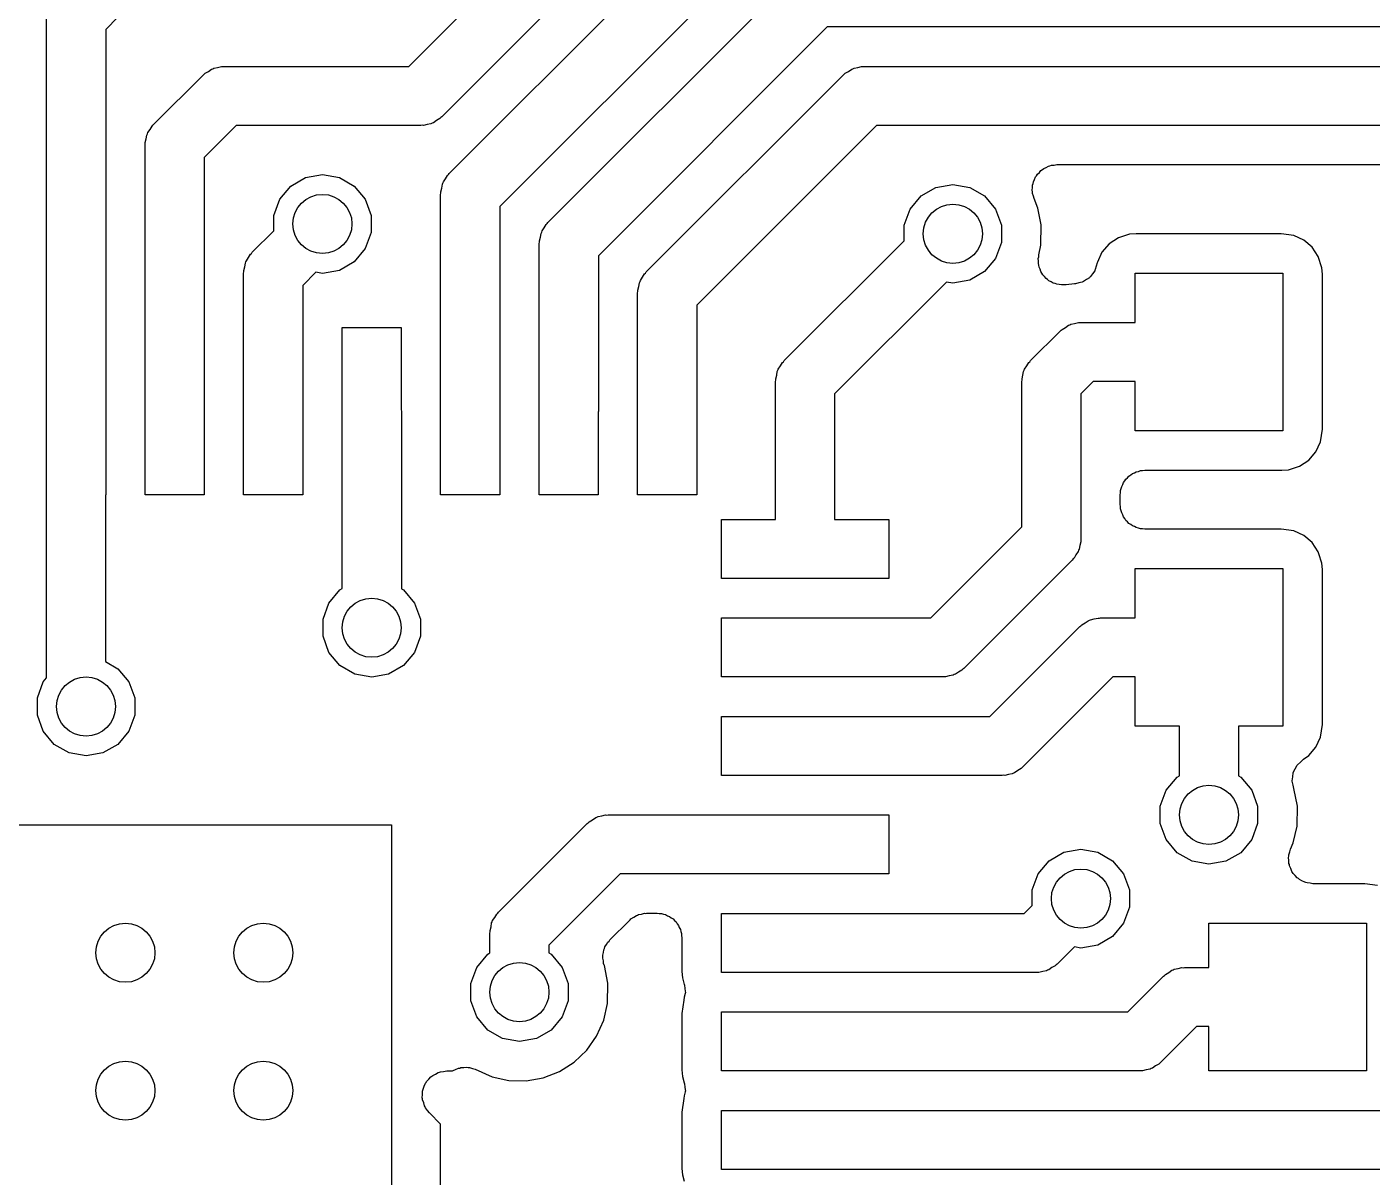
# Model space of a CAD drawing. Extents: x 76 to 124.9, y -113.7 to -66.
# Drawn here: x 102.8 to 109.63, y -79.74 to -73.9 of the extents above; entities that cross this region are included whole.
import ezdxf

# ---------------------------------------------------------------- set-up
doc = ezdxf.new("R2010")
doc.units = 0
doc.header["$MEASUREMENT"] = 0
doc.layers.add('BLACK', color=7, linetype='CONTINUOUS')

msp = doc.modelspace()

# ---------------------------------------------------------------- linework, layer by layer
at = {"layer": 'Black'}
for p, q in [((104.738, -74.1), (106.3, -72.5379)), ((106.556, -72.7061), (104.906, -74.3561)), ((104.944, -74.6439), (106.494, -73.0939)), ((106.662, -73.35), (105.2, -74.8121)), ((105.445, -74.8929), (106.694, -73.6439)), ((102.9, -75.425), (102.9, -73.85)), ((103.262, -73.85), (103.2, -73.9121)), ((103.2, -73.9121), (103.2, -75.425)), ((106.862, -73.9), (105.701, -75.0611)), ((113.738, -73.9), (106.862, -73.9)), ((103.444, -74.3939), (103.694, -74.1439)), ((103.694, -74.1439), (103.699, -74.1401)), ((103.699, -74.1401), (103.704, -74.1351)), ((103.704, -74.1351), (103.721, -74.1253)), ((103.721, -74.1253), (103.737, -74.1141)), ((103.737, -74.1141), (103.743, -74.1123)), ((103.743, -74.1123), (103.749, -74.109)), ((103.749, -74.109), (103.768, -74.1056)), ((103.768, -74.1056), (103.787, -74.1006)), ((103.787, -74.1006), (103.794, -74.1011)), ((103.794, -74.1011), (103.8, -74.1)), ((103.8, -74.1), (104.65, -74.1)), ((104.65, -74.1), (104.738, -74.1)), ((105.944, -75.1439), (106.944, -74.1439)), ((106.944, -74.1439), (106.949, -74.1401)), ((106.949, -74.1401), (106.954, -74.1351)), ((106.954, -74.1351), (106.971, -74.1253)), ((106.971, -74.1253), (106.987, -74.1141)), ((106.987, -74.1141), (106.993, -74.1123)), ((106.993, -74.1123), (106.999, -74.109)), ((106.999, -74.109), (107.018, -74.1056)), ((107.018, -74.1056), (107.037, -74.1006)), ((107.037, -74.1006), (107.044, -74.1011)), ((107.044, -74.1011), (107.05, -74.1)), ((107.05, -74.1), (113.55, -74.1)), ((104.906, -74.3561), (104.901, -74.3599)), ((103.414, -74.4366), (103.425, -74.4206)), ((103.425, -74.4206), (103.435, -74.4036)), ((103.435, -74.4036), (103.44, -74.3993)), ((103.44, -74.3993), (103.444, -74.3939)), ((103.862, -74.4), (103.7, -74.5621)), ((104.65, -74.4), (103.862, -74.4)), ((104.8, -74.4), (104.65, -74.4)), ((104.807, -74.3989), (104.8, -74.4)), ((104.813, -74.3994), (104.807, -74.3989)), ((104.832, -74.3944), (104.813, -74.3994)), ((104.851, -74.391), (104.832, -74.3944)), ((104.857, -74.3877), (104.851, -74.391)), ((104.863, -74.3859), (104.857, -74.3877)), ((104.879, -74.3747), (104.863, -74.3859)), ((104.896, -74.3649), (104.879, -74.3747)), ((104.901, -74.3599), (104.896, -74.3649)), ((107.112, -74.4), (106.2, -75.3121)), ((113.488, -74.4), (107.112, -74.4)), ((103.401, -74.4869), (103.406, -74.468)), ((103.401, -74.4935), (103.401, -74.4869)), ((103.406, -74.468), (103.409, -74.4487)), ((103.409, -74.4487), (103.412, -74.443)), ((103.412, -74.443), (103.414, -74.4366)), ((103.4, -74.5), (103.401, -74.4935)), ((103.4, -75.425), (103.4, -74.5)), ((103.7, -74.5621), (103.7, -75.425)), ((107.939, -74.6386), (107.947, -74.6282)), ((107.947, -74.6282), (107.955, -74.6241)), ((107.955, -74.6241), (107.961, -74.6185)), ((107.961, -74.6185), (107.973, -74.6133)), ((107.973, -74.6133), (107.985, -74.6065)), ((107.985, -74.6065), (107.993, -74.6051)), ((107.993, -74.6051), (108.001, -74.6019)), ((108.001, -74.6019), (108.014, -74.6013)), ((108.014, -74.6013), (108.028, -74.599)), ((108.028, -74.599), (113.354, -74.599)), ((104.139, -74.7078), (104.214, -74.6642)), ((104.214, -74.6642), (104.3, -74.649)), ((104.3, -74.649), (104.386, -74.6642)), ((104.386, -74.6642), (104.461, -74.7078)), ((104.909, -74.6987), (104.912, -74.693)), ((104.912, -74.693), (104.914, -74.6866)), ((104.914, -74.6866), (104.925, -74.6706)), ((104.925, -74.6706), (104.935, -74.6536)), ((104.935, -74.6536), (104.94, -74.6493)), ((104.94, -74.6493), (104.944, -74.6439)), ((107.905, -74.7023), (107.907, -74.6945)), ((107.907, -74.6945), (107.909, -74.6862)), ((107.909, -74.6862), (107.915, -74.6742)), ((107.915, -74.6742), (107.919, -74.6615)), ((107.919, -74.6615), (107.925, -74.6551)), ((107.925, -74.6551), (107.929, -74.6477)), ((107.929, -74.6477), (107.939, -74.6386)), ((104.083, -74.7745), (104.139, -74.7078)), ((104.461, -74.7078), (104.517, -74.7745)), ((104.9, -74.75), (104.901, -74.7435)), ((104.9, -75.425), (104.9, -74.75)), ((104.901, -74.7369), (104.906, -74.718)), ((104.901, -74.7435), (104.901, -74.7369)), ((104.906, -74.718), (104.909, -74.6987)), ((107.283, -74.8245), (107.339, -74.7578)), ((107.339, -74.7578), (107.414, -74.7142)), ((107.414, -74.7142), (107.5, -74.699)), ((107.5, -74.699), (107.586, -74.7142)), ((107.586, -74.7142), (107.661, -74.7578)), ((107.661, -74.7578), (107.717, -74.8245)), ((107.903, -74.7292), (107.905, -74.7158)), ((107.905, -74.7374), (107.903, -74.7292)), ((107.905, -74.7158), (107.905, -74.7023)), ((107.905, -74.7457), (107.905, -74.7374)), ((107.909, -74.7584), (107.905, -74.7457)), ((107.912, -74.7716), (107.909, -74.7584)), ((104.053, -74.8564), (104.083, -74.7745)), ((104.517, -74.7745), (104.547, -74.8564)), ((105.2, -74.8121), (105.2, -75.425)), ((107.253, -74.9064), (107.283, -74.8245)), ((107.717, -74.8245), (107.747, -74.9064)), ((107.932, -74.8196), (107.912, -74.7716)), ((107.949, -74.9051), (107.932, -74.8196)), ((104.053, -74.935), (104.053, -74.8564)), ((104.547, -74.8564), (104.547, -74.9436)), ((105.426, -74.9196), (105.436, -74.9026)), ((105.436, -74.9026), (105.441, -74.8983)), ((105.441, -74.8983), (105.445, -74.8929)), ((103.944, -75.0439), (104.053, -74.935)), ((104.547, -74.9436), (104.517, -75.0255)), ((105.402, -74.9859), (105.407, -74.967)), ((105.407, -74.967), (105.41, -74.9477)), ((105.41, -74.9477), (105.413, -74.942)), ((105.413, -74.942), (105.415, -74.9356)), ((105.415, -74.9356), (105.426, -74.9196)), ((107.253, -74.985), (107.253, -74.9064)), ((107.747, -74.9064), (107.747, -74.9936)), ((107.947, -75.0074), (107.949, -74.9051)), ((108.34, -74.9698), (108.293, -75.0007)), ((108.397, -74.9521), (108.34, -74.9698)), ((108.43, -74.9494), (108.397, -74.9521)), ((109.166, -74.9494), (108.43, -74.9494)), ((109.231, -74.9586), (109.166, -74.9494)), ((109.282, -74.9816), (109.231, -74.9586)), ((104.517, -75.0255), (104.461, -75.0922)), ((105.401, -74.999), (105.402, -74.9925)), ((105.401, -75.425), (105.401, -74.999)), ((105.402, -74.9925), (105.402, -74.9859)), ((106.644, -75.5939), (107.253, -74.985)), ((107.747, -74.9936), (107.717, -75.0755)), ((107.936, -75.0573), (107.947, -75.0074)), ((108.293, -75.0007), (108.257, -75.0433)), ((109.324, -75.018), (109.282, -74.9816)), ((109.355, -75.0648), (109.324, -75.018)), ((103.906, -75.118), (103.909, -75.0987)), ((103.909, -75.0987), (103.912, -75.093)), ((103.912, -75.093), (103.914, -75.0866)), ((103.914, -75.0866), (103.925, -75.0706)), ((103.925, -75.0706), (103.935, -75.0536)), ((103.935, -75.0536), (103.94, -75.0493)), ((103.94, -75.0493), (103.944, -75.0439)), ((104.461, -75.0922), (104.386, -75.1358)), ((105.701, -75.0611), (105.701, -75.85)), ((107.717, -75.0755), (107.661, -75.1422)), ((107.933, -75.0755), (107.936, -75.0665)), ((107.935, -75.0881), (107.933, -75.0755)), ((107.934, -75.1007), (107.935, -75.0881)), ((107.937, -75.1095), (107.934, -75.1007)), ((107.936, -75.0665), (107.936, -75.0573)), ((108.233, -75.0976), (108.228, -75.1144)), ((108.234, -75.0945), (108.233, -75.0976)), ((108.257, -75.0433), (108.234, -75.0945)), ((109.373, -75.1221), (109.355, -75.0648)), ((103.9, -75.15), (103.901, -75.1435)), ((103.9, -75.425), (103.9, -75.15)), ((103.901, -75.1369), (103.906, -75.118)), ((103.901, -75.1435), (103.901, -75.1369)), ((104.267, -75.1451), (104.2, -75.2121)), ((104.3, -75.151), (104.267, -75.1451)), ((104.386, -75.1358), (104.3, -75.151)), ((105.914, -75.1866), (105.925, -75.1706)), ((105.925, -75.1706), (105.935, -75.1536)), ((105.935, -75.1536), (105.94, -75.1493)), ((105.94, -75.1493), (105.944, -75.1439)), ((107.661, -75.1422), (107.586, -75.1858)), ((107.938, -75.1187), (107.937, -75.1095)), ((107.943, -75.1301), (107.938, -75.1187)), ((107.947, -75.1422), (107.943, -75.1301)), ((107.952, -75.1495), (107.947, -75.1422)), ((107.956, -75.1578), (107.952, -75.1495)), ((107.965, -75.1667), (107.956, -75.1578)), ((107.973, -75.1767), (107.965, -75.1667)), ((108.193, -75.173), (108.178, -75.1824)), ((108.195, -75.1698), (108.193, -75.173)), ((108.199, -75.1674), (108.195, -75.1698)), ((108.209, -75.1528), (108.199, -75.1674)), ((108.22, -75.1388), (108.209, -75.1528)), ((108.221, -75.135), (108.22, -75.1388)), ((108.223, -75.1316), (108.221, -75.135)), ((108.228, -75.1144), (108.223, -75.1316)), ((108.425, -75.4), (108.425, -75.15)), ((108.425, -75.15), (109.175, -75.15)), ((109.175, -75.15), (109.175, -75.95)), ((109.376, -75.155), (109.373, -75.1221)), ((109.376, -75.9412), (109.376, -75.155)), ((104.2, -75.2121), (104.2, -75.425)), ((105.9, -75.25), (105.901, -75.2435)), ((105.901, -75.2369), (105.906, -75.218)), ((105.901, -75.2435), (105.901, -75.2369)), ((105.906, -75.218), (105.909, -75.1987)), ((105.909, -75.1987), (105.912, -75.193)), ((105.912, -75.193), (105.914, -75.1866)), ((107.467, -75.1951), (106.9, -75.7621)), ((107.5, -75.201), (107.467, -75.1951)), ((107.586, -75.1858), (107.5, -75.201)), ((107.981, -75.1817), (107.973, -75.1767)), ((107.987, -75.1882), (107.981, -75.1817)), ((107.999, -75.1934), (107.987, -75.1882)), ((108.01, -75.2003), (107.999, -75.1934)), ((108.019, -75.2023), (108.01, -75.2003)), ((108.027, -75.2061), (108.019, -75.2023)), ((108.04, -75.2071), (108.027, -75.2061)), ((108.052, -75.2099), (108.04, -75.2071)), ((108.061, -75.2087), (108.052, -75.2099)), ((108.07, -75.2094), (108.061, -75.2087)), ((108.073, -75.2092), (108.07, -75.2094)), ((108.075, -75.2085), (108.073, -75.2092)), ((108.117, -75.2048), (108.075, -75.2085)), ((108.118, -75.2046), (108.117, -75.2048)), ((108.119, -75.2047), (108.118, -75.2046)), ((108.122, -75.2044), (108.119, -75.2047)), ((108.139, -75.1996), (108.122, -75.2044)), ((108.156, -75.196), (108.139, -75.1996)), ((108.159, -75.1938), (108.156, -75.196)), ((108.163, -75.1927), (108.159, -75.1938)), ((108.178, -75.1824), (108.163, -75.1927)), ((105.9, -75.425), (105.9, -75.25)), ((106.2, -75.3121), (106.2, -75.425)), ((102.9, -75.8443), (102.9, -75.425)), ((103.2, -75.425), (103.2, -76.275)), ((103.4, -76.275), (103.4, -75.425)), ((103.7, -75.425), (103.7, -76.275)), ((103.9, -76.275), (103.9, -75.425)), ((104.2, -75.425), (104.2, -76.275)), ((104.4, -76.275), (104.4, -75.425)), ((104.4, -75.425), (104.7, -75.425)), ((104.7, -75.425), (104.7, -75.8443)), ((104.9, -76.275), (104.9, -75.425)), ((105.2, -75.425), (105.2, -76.275)), ((105.4, -76.275), (105.4, -75.425)), ((105.4, -75.425), (105.401, -75.425)), ((105.9, -76.275), (105.9, -75.425)), ((106.2, -75.425), (106.2, -76.275)), ((107.894, -75.5939), (108.044, -75.4439)), ((108.044, -75.4439), (108.049, -75.4401)), ((108.049, -75.4401), (108.054, -75.4351)), ((108.054, -75.4351), (108.071, -75.4253)), ((108.071, -75.4253), (108.087, -75.4141)), ((108.087, -75.4141), (108.093, -75.4123)), ((108.093, -75.4123), (108.099, -75.409)), ((108.099, -75.409), (108.118, -75.4056)), ((108.118, -75.4056), (108.137, -75.4006)), ((108.137, -75.4006), (108.144, -75.4011)), ((108.144, -75.4011), (108.15, -75.4)), ((108.15, -75.4), (108.425, -75.4)), ((106.606, -75.668), (106.609, -75.6487)), ((106.609, -75.6487), (106.612, -75.643)), ((106.612, -75.643), (106.614, -75.6366)), ((106.614, -75.6366), (106.625, -75.6206)), ((106.625, -75.6206), (106.635, -75.6036)), ((106.635, -75.6036), (106.64, -75.5993)), ((106.64, -75.5993), (106.644, -75.5939)), ((107.856, -75.668), (107.859, -75.6487)), ((107.859, -75.6487), (107.862, -75.643)), ((107.862, -75.643), (107.864, -75.6366)), ((107.864, -75.6366), (107.875, -75.6206)), ((107.875, -75.6206), (107.885, -75.6036)), ((107.885, -75.6036), (107.89, -75.5993)), ((107.89, -75.5993), (107.894, -75.5939)), ((106.6, -75.7), (106.601, -75.6935)), ((106.6, -76), (106.6, -75.7)), ((106.601, -75.6869), (106.606, -75.668)), ((106.601, -75.6935), (106.601, -75.6869)), ((107.85, -75.7), (107.851, -75.6935)), ((107.85, -76.4379), (107.85, -75.7)), ((107.851, -75.6869), (107.856, -75.668)), ((107.851, -75.6935), (107.851, -75.6869)), ((108.212, -75.7), (108.15, -75.7621)), ((108.425, -75.7), (108.212, -75.7)), ((108.425, -75.95), (108.425, -75.7)), ((106.9, -75.7621), (106.9, -76)), ((108.15, -75.7621), (108.15, -76.5)), ((102.899, -75.85), (102.9, -75.8443)), ((102.899, -77.2051), (102.899, -75.85)), ((104.7, -75.8443), (104.701, -75.85)), ((104.701, -75.85), (104.701, -76.7518)), ((105.701, -75.85), (105.7, -75.8557)), ((105.7, -75.8557), (105.7, -76.275)), ((109.175, -75.95), (108.425, -75.95)), ((109.366, -76.0055), (109.376, -75.9412)), ((106.6, -76.4), (106.6, -76)), ((106.9, -76), (106.9, -76.4)), ((109.307, -76.0993), (109.343, -76.0567)), ((109.343, -76.0567), (109.366, -76.0055)), ((109.203, -76.1479), (109.26, -76.1302)), ((109.26, -76.1302), (109.307, -76.0993)), ((108.373, -76.2047), (108.378, -76.1952)), ((108.378, -76.1952), (108.387, -76.1882)), ((108.387, -76.1882), (108.394, -76.1798)), ((108.394, -76.1798), (108.403, -76.1743)), ((108.403, -76.1743), (108.412, -76.1673)), ((108.412, -76.1673), (108.422, -76.1636)), ((108.422, -76.1636), (108.431, -76.1581)), ((108.431, -76.1581), (108.442, -76.1562)), ((108.442, -76.1562), (108.452, -76.1525)), ((108.452, -76.1525), (108.463, -76.1525)), ((108.463, -76.1525), (108.474, -76.1506)), ((108.474, -76.1506), (109.17, -76.1506)), ((109.17, -76.1506), (109.203, -76.1479)), ((108.349, -76.2756), (108.351, -76.2648)), ((108.351, -76.2539), (108.355, -76.2436)), ((108.351, -76.2648), (108.351, -76.2539)), ((108.355, -76.2436), (108.357, -76.2328)), ((108.357, -76.2328), (108.362, -76.2233)), ((108.362, -76.2233), (108.366, -76.2131)), ((108.366, -76.2131), (108.373, -76.2047)), ((103.2, -76.275), (103.199, -76.275)), ((103.199, -76.275), (103.199, -77.1218)), ((103.7, -76.275), (103.4, -76.275)), ((104.2, -76.275), (103.9, -76.275)), ((104.401, -76.275), (104.4, -76.275)), ((104.401, -76.7507), (104.401, -76.275)), ((105.2, -76.275), (104.9, -76.275)), ((105.7, -76.275), (105.4, -76.275)), ((106.2, -76.275), (105.9, -76.275)), ((108.349, -76.3244), (108.349, -76.2756)), ((108.351, -76.3352), (108.349, -76.3244)), ((108.351, -76.3461), (108.351, -76.3352)), ((106.325, -76.7), (106.325, -76.4)), ((106.325, -76.4), (106.6, -76.4)), ((106.9, -76.4), (107.175, -76.4)), ((107.175, -76.4), (107.175, -76.7)), ((108.355, -76.3564), (108.351, -76.3461)), ((108.357, -76.3672), (108.355, -76.3564)), ((108.362, -76.3767), (108.357, -76.3672)), ((108.366, -76.3869), (108.362, -76.3767)), ((108.373, -76.3953), (108.366, -76.3869)), ((108.378, -76.4048), (108.373, -76.3953)), ((108.387, -76.4118), (108.378, -76.4048)), ((107.388, -76.9), (107.85, -76.4379)), ((108.394, -76.4202), (108.387, -76.4118)), ((108.403, -76.4257), (108.394, -76.4202)), ((108.412, -76.4327), (108.403, -76.4257)), ((108.422, -76.4364), (108.412, -76.4327)), ((108.431, -76.4419), (108.422, -76.4364)), ((108.442, -76.4438), (108.431, -76.4419)), ((108.452, -76.4475), (108.442, -76.4438)), ((108.463, -76.4475), (108.452, -76.4475)), ((108.474, -76.4494), (108.463, -76.4475)), ((109.166, -76.4494), (108.474, -76.4494)), ((109.231, -76.4586), (109.166, -76.4494)), ((109.282, -76.4816), (109.231, -76.4586)), ((108.144, -76.532), (108.141, -76.5513)), ((108.149, -76.5131), (108.144, -76.532)), ((108.15, -76.5), (108.149, -76.5065)), ((108.149, -76.5065), (108.149, -76.5131)), ((109.324, -76.518), (109.282, -76.4816)), ((109.355, -76.5648), (109.324, -76.518)), ((108.106, -76.6061), (107.556, -77.1561)), ((108.11, -76.6007), (108.106, -76.6061)), ((108.115, -76.5964), (108.11, -76.6007)), ((108.125, -76.5794), (108.115, -76.5964)), ((108.136, -76.5634), (108.125, -76.5794)), ((108.138, -76.557), (108.136, -76.5634)), ((108.141, -76.5513), (108.138, -76.557)), ((109.358, -76.575), (109.355, -76.5648)), ((109.373, -76.6221), (109.358, -76.575)), ((108.425, -76.9), (108.425, -76.65)), ((108.425, -76.65), (109.175, -76.65)), ((109.175, -76.65), (109.175, -77.45)), ((109.376, -76.655), (109.373, -76.6221)), ((109.376, -76.9438), (109.376, -76.655)), ((107.175, -76.7), (106.325, -76.7)), ((104.333, -76.8245), (104.389, -76.7578)), ((104.389, -76.7578), (104.401, -76.7507)), ((104.701, -76.7518), (104.711, -76.7578)), ((104.711, -76.7578), (104.767, -76.8245)), ((104.303, -76.9064), (104.333, -76.8245)), ((104.767, -76.8245), (104.797, -76.9064)), ((104.303, -76.9936), (104.303, -76.9064)), ((104.797, -76.9064), (104.797, -76.9936)), ((106.325, -76.9), (107.175, -76.9)), ((106.325, -77.2), (106.325, -76.9)), ((107.175, -76.9), (107.388, -76.9)), ((107.688, -77.4), (108.144, -76.9439)), ((108.144, -76.9439), (108.149, -76.9401)), ((108.149, -76.9401), (108.154, -76.9351)), ((108.154, -76.9351), (108.171, -76.9253)), ((108.171, -76.9253), (108.187, -76.9141)), ((108.187, -76.9141), (108.193, -76.9123)), ((108.193, -76.9123), (108.199, -76.909)), ((108.199, -76.909), (108.218, -76.9056)), ((108.218, -76.9056), (108.237, -76.9006)), ((108.237, -76.9006), (108.244, -76.9011)), ((108.244, -76.9011), (108.25, -76.9)), ((108.25, -76.9), (108.425, -76.9)), ((109.376, -77.4412), (109.376, -76.9438)), ((104.333, -77.0755), (104.303, -76.9936)), ((104.797, -76.9936), (104.767, -77.0755)), ((104.389, -77.1422), (104.333, -77.0755)), ((104.767, -77.0755), (104.711, -77.1422)), ((103.199, -77.1218), (103.261, -77.1578)), ((104.464, -77.1858), (104.389, -77.1422)), ((104.711, -77.1422), (104.636, -77.1858)), ((107.556, -77.1561), (107.551, -77.1599)), ((102.853, -77.3064), (102.883, -77.2245)), ((102.883, -77.2245), (102.899, -77.2051)), ((103.261, -77.1578), (103.317, -77.2245)), ((103.317, -77.2245), (103.347, -77.3064)), ((104.55, -77.201), (104.464, -77.1858)), ((104.636, -77.1858), (104.55, -77.201)), ((106.75, -77.2), (106.325, -77.2)), ((107.175, -77.2), (106.75, -77.2)), ((107.45, -77.2), (107.175, -77.2)), ((107.457, -77.1989), (107.45, -77.2)), ((107.463, -77.1994), (107.457, -77.1989)), ((107.482, -77.1944), (107.463, -77.1994)), ((107.501, -77.191), (107.482, -77.1944)), ((107.507, -77.1877), (107.501, -77.191)), ((107.513, -77.1859), (107.507, -77.1877)), ((107.529, -77.1747), (107.513, -77.1859)), ((107.546, -77.1649), (107.529, -77.1747)), ((107.551, -77.1599), (107.546, -77.1649)), ((108.312, -77.2), (107.856, -77.6561)), ((108.425, -77.2), (108.312, -77.2)), ((108.425, -77.45), (108.425, -77.2)), ((102.853, -77.3936), (102.853, -77.3064)), ((103.347, -77.3064), (103.347, -77.3936)), ((102.883, -77.4755), (102.853, -77.3936)), ((103.347, -77.3936), (103.317, -77.4755)), ((106.325, -77.4), (107.175, -77.4)), ((106.325, -77.7), (106.325, -77.4)), ((107.175, -77.4), (107.688, -77.4)), ((102.939, -77.5422), (102.883, -77.4755)), ((103.317, -77.4755), (103.261, -77.5422)), ((108.65, -77.45), (108.425, -77.45)), ((108.65, -77.7012), (108.65, -77.45)), ((109.175, -77.45), (108.95, -77.45)), ((108.95, -77.45), (108.95, -77.7012)), ((109.366, -77.5055), (109.376, -77.4412)), ((103.014, -77.5858), (102.939, -77.5422)), ((103.261, -77.5422), (103.186, -77.5858)), ((109.307, -77.5993), (109.343, -77.5567)), ((109.343, -77.5567), (109.366, -77.5055)), ((103.1, -77.601), (103.014, -77.5858)), ((103.186, -77.5858), (103.1, -77.601)), ((109.249, -77.646), (109.264, -77.6321)), ((109.264, -77.6321), (109.279, -77.6179)), ((109.279, -77.6179), (109.307, -77.5993)), ((106.75, -77.7), (106.325, -77.7)), ((107.75, -77.7), (106.75, -77.7)), ((107.757, -77.6989), (107.75, -77.7)), ((107.763, -77.6994), (107.757, -77.6989)), ((107.782, -77.6944), (107.763, -77.6994)), ((107.801, -77.691), (107.782, -77.6944)), ((107.807, -77.6877), (107.801, -77.691)), ((107.813, -77.6859), (107.807, -77.6877)), ((107.829, -77.6747), (107.813, -77.6859)), ((107.846, -77.6649), (107.829, -77.6747)), ((107.851, -77.6599), (107.846, -77.6649)), ((107.856, -77.6561), (107.851, -77.6599)), ((108.639, -77.7078), (108.65, -77.7012)), ((108.95, -77.7012), (108.961, -77.7078)), ((109.225, -77.707), (109.228, -77.6865)), ((109.228, -77.6845), (109.238, -77.6662)), ((109.228, -77.6856), (109.228, -77.6845)), ((109.228, -77.6865), (109.228, -77.6856)), ((109.238, -77.6662), (109.247, -77.6477)), ((109.247, -77.6477), (109.248, -77.647)), ((109.248, -77.647), (109.249, -77.646)), ((108.583, -77.7745), (108.639, -77.7078)), ((108.961, -77.7078), (109.017, -77.7745)), ((109.223, -77.7275), (109.225, -77.707)), ((109.223, -77.7286), (109.223, -77.7275)), ((109.223, -77.7296), (109.223, -77.7286)), ((109.228, -77.7497), (109.223, -77.7296)), ((109.231, -77.7669), (109.228, -77.7497)), ((109.249, -77.8551), (109.231, -77.7669)), ((108.553, -77.8564), (108.583, -77.7745)), ((109.017, -77.7745), (109.047, -77.8564)), ((105.699, -77.909), (105.718, -77.9056)), ((105.718, -77.9056), (105.737, -77.9006)), ((105.737, -77.9006), (105.744, -77.9011)), ((105.744, -77.9011), (105.75, -77.9)), ((105.75, -77.9), (106.75, -77.9)), ((106.75, -77.9), (107.175, -77.9)), ((107.175, -77.9), (107.175, -78.2)), ((108.553, -77.9436), (108.553, -77.8564)), ((109.047, -77.8564), (109.047, -77.9436)), ((109.247, -77.9574), (109.249, -77.8551)), ((102.45, -77.95), (104.65, -77.95)), ((104.65, -77.95), (104.65, -80.65)), ((105.194, -78.3939), (105.644, -77.9439)), ((105.644, -77.9439), (105.649, -77.9401)), ((105.649, -77.9401), (105.654, -77.9351)), ((105.654, -77.9351), (105.671, -77.9253)), ((105.671, -77.9253), (105.687, -77.9141)), ((105.687, -77.9141), (105.693, -77.9123)), ((105.693, -77.9123), (105.699, -77.909)), ((108.583, -78.0255), (108.553, -77.9436)), ((109.047, -77.9436), (109.017, -78.0255)), ((109.228, -78.0424), (109.247, -77.9574)), ((108.639, -78.0922), (108.583, -78.0255)), ((109.017, -78.0255), (108.961, -78.0922)), ((109.214, -78.0736), (109.228, -78.0424)), ((107.989, -78.1328), (108.064, -78.0892)), ((108.064, -78.0892), (108.15, -78.074)), ((108.15, -78.074), (108.236, -78.0892)), ((108.236, -78.0892), (108.311, -78.1328)), ((108.714, -78.1358), (108.639, -78.0922)), ((108.961, -78.0922), (108.886, -78.1358)), ((109.204, -78.1157), (109.205, -78.1093)), ((109.205, -78.1027), (109.211, -78.0884)), ((109.205, -78.1093), (109.205, -78.1027)), ((109.211, -78.0884), (109.214, -78.0736)), ((107.933, -78.1995), (107.989, -78.1328)), ((108.311, -78.1328), (108.367, -78.1995)), ((108.8, -78.151), (108.714, -78.1358)), ((108.886, -78.1358), (108.8, -78.151)), ((109.205, -78.1309), (109.204, -78.1157)), ((109.205, -78.1461), (109.205, -78.1309)), ((109.208, -78.1523), (109.205, -78.1461)), ((109.208, -78.1589), (109.208, -78.1523)), ((109.215, -78.1726), (109.208, -78.1589)), ((109.22, -78.1869), (109.215, -78.1726)), ((105.812, -78.2), (105.45, -78.5621)), ((106.325, -78.2), (105.812, -78.2)), ((107.175, -78.2), (106.325, -78.2)), ((107.903, -78.2814), (107.933, -78.1995)), ((108.367, -78.1995), (108.397, -78.2814)), ((109.224, -78.192), (109.22, -78.1869)), ((109.227, -78.1979), (109.224, -78.192)), ((109.238, -78.2085), (109.227, -78.1979)), ((109.248, -78.2202), (109.238, -78.2085)), ((109.254, -78.2235), (109.248, -78.2202)), ((109.259, -78.2281), (109.254, -78.2235)), ((109.272, -78.2343), (109.259, -78.2281)), ((109.286, -78.2419), (109.272, -78.2343)), ((109.292, -78.243), (109.286, -78.2419)), ((109.298, -78.2457), (109.292, -78.243)), ((109.313, -78.2468), (109.298, -78.2457)), ((109.328, -78.2494), (109.313, -78.2468)), ((107.903, -78.36), (107.903, -78.2814)), ((108.397, -78.2814), (108.397, -78.3686)), ((109.591, -78.2494), (109.328, -78.2494)), ((109.656, -78.2586), (109.591, -78.2494)), ((107.862, -78.401), (107.903, -78.36)), ((108.397, -78.3686), (108.367, -78.4505)), ((105.156, -78.468), (105.159, -78.4487)), ((105.159, -78.4487), (105.162, -78.443)), ((105.162, -78.443), (105.164, -78.4366)), ((105.164, -78.4366), (105.175, -78.4206)), ((105.175, -78.4206), (105.185, -78.4036)), ((105.185, -78.4036), (105.19, -78.3993)), ((105.19, -78.3993), (105.194, -78.3939)), ((105.759, -78.5342), (105.858, -78.4356)), ((105.858, -78.4356), (105.862, -78.4325)), ((105.862, -78.4325), (105.866, -78.4282)), ((105.866, -78.4282), (105.88, -78.4201)), ((105.88, -78.4201), (105.894, -78.4107)), ((105.894, -78.4107), (105.899, -78.4093)), ((105.899, -78.4093), (105.904, -78.4065)), ((105.904, -78.4065), (105.92, -78.4037)), ((105.92, -78.4037), (105.935, -78.3995)), ((105.935, -78.3995), (105.941, -78.4)), ((105.941, -78.4), (105.946, -78.399)), ((105.946, -78.399), (105.999, -78.399)), ((105.999, -78.399), (106.01, -78.4009)), ((106.01, -78.4009), (106.021, -78.4009)), ((106.021, -78.4009), (106.031, -78.4046)), ((106.031, -78.4046), (106.042, -78.4065)), ((106.042, -78.4065), (106.052, -78.412)), ((106.052, -78.412), (106.062, -78.4157)), ((106.062, -78.4157), (106.07, -78.4228)), ((106.07, -78.4228), (106.08, -78.4282)), ((106.08, -78.4282), (106.087, -78.4366)), ((106.087, -78.4366), (106.095, -78.4437)), ((106.095, -78.4437), (106.101, -78.4531)), ((106.101, -78.4531), (106.108, -78.4615)), ((106.325, -78.7), (106.325, -78.4)), ((106.325, -78.4), (107.175, -78.4)), ((107.175, -78.4), (107.175, -78.401)), ((107.175, -78.401), (107.862, -78.401)), ((108.367, -78.4505), (108.311, -78.5172)), ((108.8, -78.675), (108.8, -78.45)), ((108.8, -78.45), (109.6, -78.45)), ((109.6, -78.45), (109.6, -79.2)), ((105.15, -78.5), (105.151, -78.4935)), ((105.15, -78.6012), (105.15, -78.5)), ((105.151, -78.4869), (105.156, -78.468)), ((105.151, -78.4935), (105.151, -78.4869)), ((106.108, -78.4615), (106.111, -78.4718)), ((106.111, -78.4718), (106.117, -78.4812)), ((106.117, -78.4812), (106.119, -78.492)), ((106.119, -78.492), (106.123, -78.5023)), ((106.123, -78.5023), (106.123, -78.5132)), ((106.123, -78.5132), (106.124, -78.524)), ((108.311, -78.5172), (108.236, -78.5608)), ((105.45, -78.5621), (105.45, -78.6012)), ((105.727, -78.5984), (105.729, -78.5848)), ((105.729, -78.5848), (105.732, -78.5776)), ((105.732, -78.5776), (105.734, -78.5698)), ((105.734, -78.5698), (105.742, -78.5585)), ((105.742, -78.5585), (105.749, -78.5463)), ((105.749, -78.5463), (105.755, -78.5409)), ((105.755, -78.5409), (105.759, -78.5342)), ((106.124, -78.524), (106.124, -78.695)), ((108.117, -78.5701), (108.03, -78.6571)), ((108.15, -78.576), (108.117, -78.5701)), ((108.236, -78.5608), (108.15, -78.576)), ((105.083, -78.6745), (105.139, -78.6078)), ((105.139, -78.6078), (105.15, -78.6012)), ((105.45, -78.6012), (105.461, -78.6078)), ((105.461, -78.6078), (105.517, -78.6745)), ((105.723, -78.6117), (105.727, -78.5984)), ((105.724, -78.6198), (105.723, -78.6117)), ((105.723, -78.6278), (105.724, -78.6198)), ((105.726, -78.6413), (105.723, -78.6278)), ((105.727, -78.6549), (105.726, -78.6413)), ((105.73, -78.6623), (105.727, -78.6549)), ((108.03, -78.6571), (108.025, -78.6608)), ((105.053, -78.7564), (105.083, -78.6745)), ((105.517, -78.6745), (105.547, -78.7564)), ((105.731, -78.6641), (105.73, -78.6623)), ((105.749, -78.7551), (105.731, -78.6641)), ((106.124, -78.695), (106.127, -78.7279)), ((106.744, -78.7), (106.325, -78.7)), ((106.75, -78.701), (106.744, -78.7)), ((107.924, -78.701), (106.75, -78.701)), ((107.931, -78.6999), (107.924, -78.701)), ((107.937, -78.7004), (107.931, -78.6999)), ((107.956, -78.6954), (107.937, -78.7004)), ((107.975, -78.692), (107.956, -78.6954)), ((107.981, -78.6887), (107.975, -78.692)), ((107.987, -78.6869), (107.981, -78.6887)), ((108.003, -78.6757), (107.987, -78.6869)), ((108.02, -78.6659), (108.003, -78.6757)), ((108.025, -78.6608), (108.02, -78.6659)), ((108.388, -78.9), (108.569, -78.7189)), ((108.569, -78.7189), (108.574, -78.7151)), ((108.574, -78.7151), (108.579, -78.7101)), ((108.579, -78.7101), (108.596, -78.7003)), ((108.596, -78.7003), (108.612, -78.6891)), ((108.612, -78.6891), (108.618, -78.6873)), ((108.618, -78.6873), (108.624, -78.684)), ((108.624, -78.684), (108.643, -78.6806)), ((108.643, -78.6806), (108.662, -78.6756)), ((108.662, -78.6756), (108.669, -78.6761)), ((108.669, -78.6761), (108.675, -78.675)), ((108.675, -78.675), (108.8, -78.675)), ((105.053, -78.8436), (105.053, -78.7564)), ((105.547, -78.7564), (105.547, -78.8436)), ((105.747, -78.8574), (105.749, -78.7551)), ((106.127, -78.7279), (106.137, -78.7604)), ((106.137, -78.7604), (106.137, -78.762)), ((106.137, -78.762), (106.138, -78.7634)), ((106.138, -78.7634), (106.14, -78.7835)), ((106.14, -78.7835), (106.143, -78.8034)), ((105.083, -78.9255), (105.053, -78.8436)), ((105.547, -78.8436), (105.517, -78.9255)), ((105.728, -78.9424), (105.747, -78.8574)), ((106.134, -78.8405), (106.124, -78.9088)), ((106.137, -78.8261), (106.134, -78.8405)), ((106.142, -78.8066), (106.137, -78.8261)), ((106.143, -78.8034), (106.142, -78.805)), ((106.142, -78.805), (106.142, -78.8066)), ((105.139, -78.9922), (105.083, -78.9255)), ((105.517, -78.9255), (105.461, -78.9922)), ((106.124, -78.9088), (106.124, -79.195)), ((106.325, -78.9), (107.175, -78.9)), ((106.325, -79.2), (106.325, -78.9)), ((107.175, -78.9), (108.388, -78.9)), ((105.214, -79.0358), (105.139, -78.9922)), ((105.461, -78.9922), (105.386, -79.0358)), ((105.692, -79.0229), (105.728, -78.9424)), ((108.737, -78.975), (108.556, -79.1561)), ((108.8, -78.975), (108.737, -78.975)), ((108.8, -79.2), (108.8, -78.975)), ((105.3, -79.051), (105.214, -79.0358)), ((105.386, -79.0358), (105.3, -79.051)), ((105.642, -79.0948), (105.692, -79.0229)), ((105.578, -79.1555), (105.642, -79.0948)), ((104.894, -79.2066), (104.899, -79.2043)), ((104.899, -79.2043), (104.915, -79.2028)), ((104.915, -79.2028), (104.931, -79.2)), ((104.931, -79.2), (104.96, -79.2)), ((104.96, -79.2), (104.963, -79.198)), ((104.963, -79.198), (104.976, -79.1929)), ((104.976, -79.1929), (104.99, -79.1864)), ((104.99, -79.1864), (104.997, -79.1856)), ((104.997, -79.1856), (105.003, -79.1832)), ((105.003, -79.1832), (105.018, -79.1832)), ((105.018, -79.1832), (105.033, -79.1815)), ((105.033, -79.1815), (105.04, -79.1832)), ((105.04, -79.1832), (105.047, -79.1832)), ((105.047, -79.1832), (105.061, -79.1882)), ((105.061, -79.1882), (105.075, -79.1917)), ((105.075, -79.1917), (105.161, -79.2291)), ((105.421, -79.2346), (105.503, -79.2027)), ((105.503, -79.2027), (105.578, -79.1555)), ((106.124, -79.195), (106.127, -79.2279)), ((106.75, -79.2), (106.325, -79.2)), ((107.175, -79.2), (106.75, -79.2)), ((108.45, -79.2), (107.175, -79.2)), ((108.457, -79.1989), (108.45, -79.2)), ((108.463, -79.1994), (108.457, -79.1989)), ((108.482, -79.1944), (108.463, -79.1994)), ((108.501, -79.191), (108.482, -79.1944)), ((108.507, -79.1877), (108.501, -79.191)), ((108.513, -79.1859), (108.507, -79.1877)), ((108.529, -79.1747), (108.513, -79.1859)), ((108.546, -79.1649), (108.529, -79.1747)), ((108.551, -79.1599), (108.546, -79.1649)), ((108.556, -79.1561), (108.551, -79.1599)), ((109.6, -79.2), (108.8, -79.2)), ((104.817, -79.2778), (104.823, -79.2625)), ((104.823, -79.2625), (104.827, -79.2583)), ((104.827, -79.2583), (104.829, -79.2533)), ((104.829, -79.2533), (104.84, -79.2418)), ((104.84, -79.2418), (104.851, -79.2292)), ((104.851, -79.2292), (104.856, -79.2265)), ((104.856, -79.2265), (104.86, -79.2226)), ((104.86, -79.2226), (104.874, -79.2157)), ((104.874, -79.2157), (104.888, -79.2075)), ((104.888, -79.2075), (104.894, -79.2066)), ((105.161, -79.2291), (105.247, -79.248)), ((105.247, -79.248), (105.335, -79.2498)), ((105.335, -79.2498), (105.421, -79.2346)), ((106.127, -79.2279), (106.137, -79.2604)), ((106.137, -79.2604), (106.137, -79.262)), ((106.137, -79.262), (106.138, -79.2634)), ((106.138, -79.2634), (106.14, -79.2835)), ((104.807, -79.3359), (104.808, -79.3196)), ((104.808, -79.3412), (104.807, -79.3359)), ((104.808, -79.3033), (104.81, -79.2981)), ((104.808, -79.3196), (104.808, -79.3033)), ((104.808, -79.3467), (104.808, -79.3412)), ((104.81, -79.2981), (104.811, -79.2927)), ((104.811, -79.2927), (104.817, -79.2778)), ((106.134, -79.3405), (106.124, -79.4088)), ((106.137, -79.3261), (106.134, -79.3405)), ((106.142, -79.3066), (106.137, -79.3261)), ((106.14, -79.2835), (106.143, -79.3034)), ((106.143, -79.3034), (106.142, -79.305)), ((106.142, -79.305), (106.142, -79.3066)), ((104.814, -79.3621), (104.808, -79.3467)), ((104.818, -79.3778), (104.814, -79.3621)), ((104.821, -79.3823), (104.818, -79.3778)), ((104.823, -79.3875), (104.821, -79.3823)), ((104.833, -79.4), (104.823, -79.3875)), ((104.843, -79.4134), (104.833, -79.4)), ((106.124, -79.4088), (106.124, -79.695)), ((106.325, -79.4), (107.175, -79.4)), ((106.325, -79.7), (106.325, -79.4)), ((107.175, -79.4), (110.538, -79.4)), ((104.9, -79.4705), (104.843, -79.4134)), ((104.9, -80.6746), (104.9, -79.4705)), ((106.124, -79.695), (106.127, -79.7279)), ((106.127, -79.7279), (106.137, -79.7604)), ((106.75, -79.7), (106.325, -79.7)), ((107.175, -79.7), (106.75, -79.7)), ((110.6, -79.7), (107.175, -79.7))]:
    msp.add_line(p, q, dxfattribs=at)
for centre in [(104.3, -74.9), (107.5, -74.95), (104.55, -76.95), (103.1, -77.35), (108.8, -77.9), (108.15, -78.325), (103.3, -78.6), (104, -78.6), (105.3, -78.8), (103.3, -79.3), (104, -79.3)]:
    msp.add_circle(centre, 0.15, dxfattribs=at)

doc.saveas('drawing.dxf')
